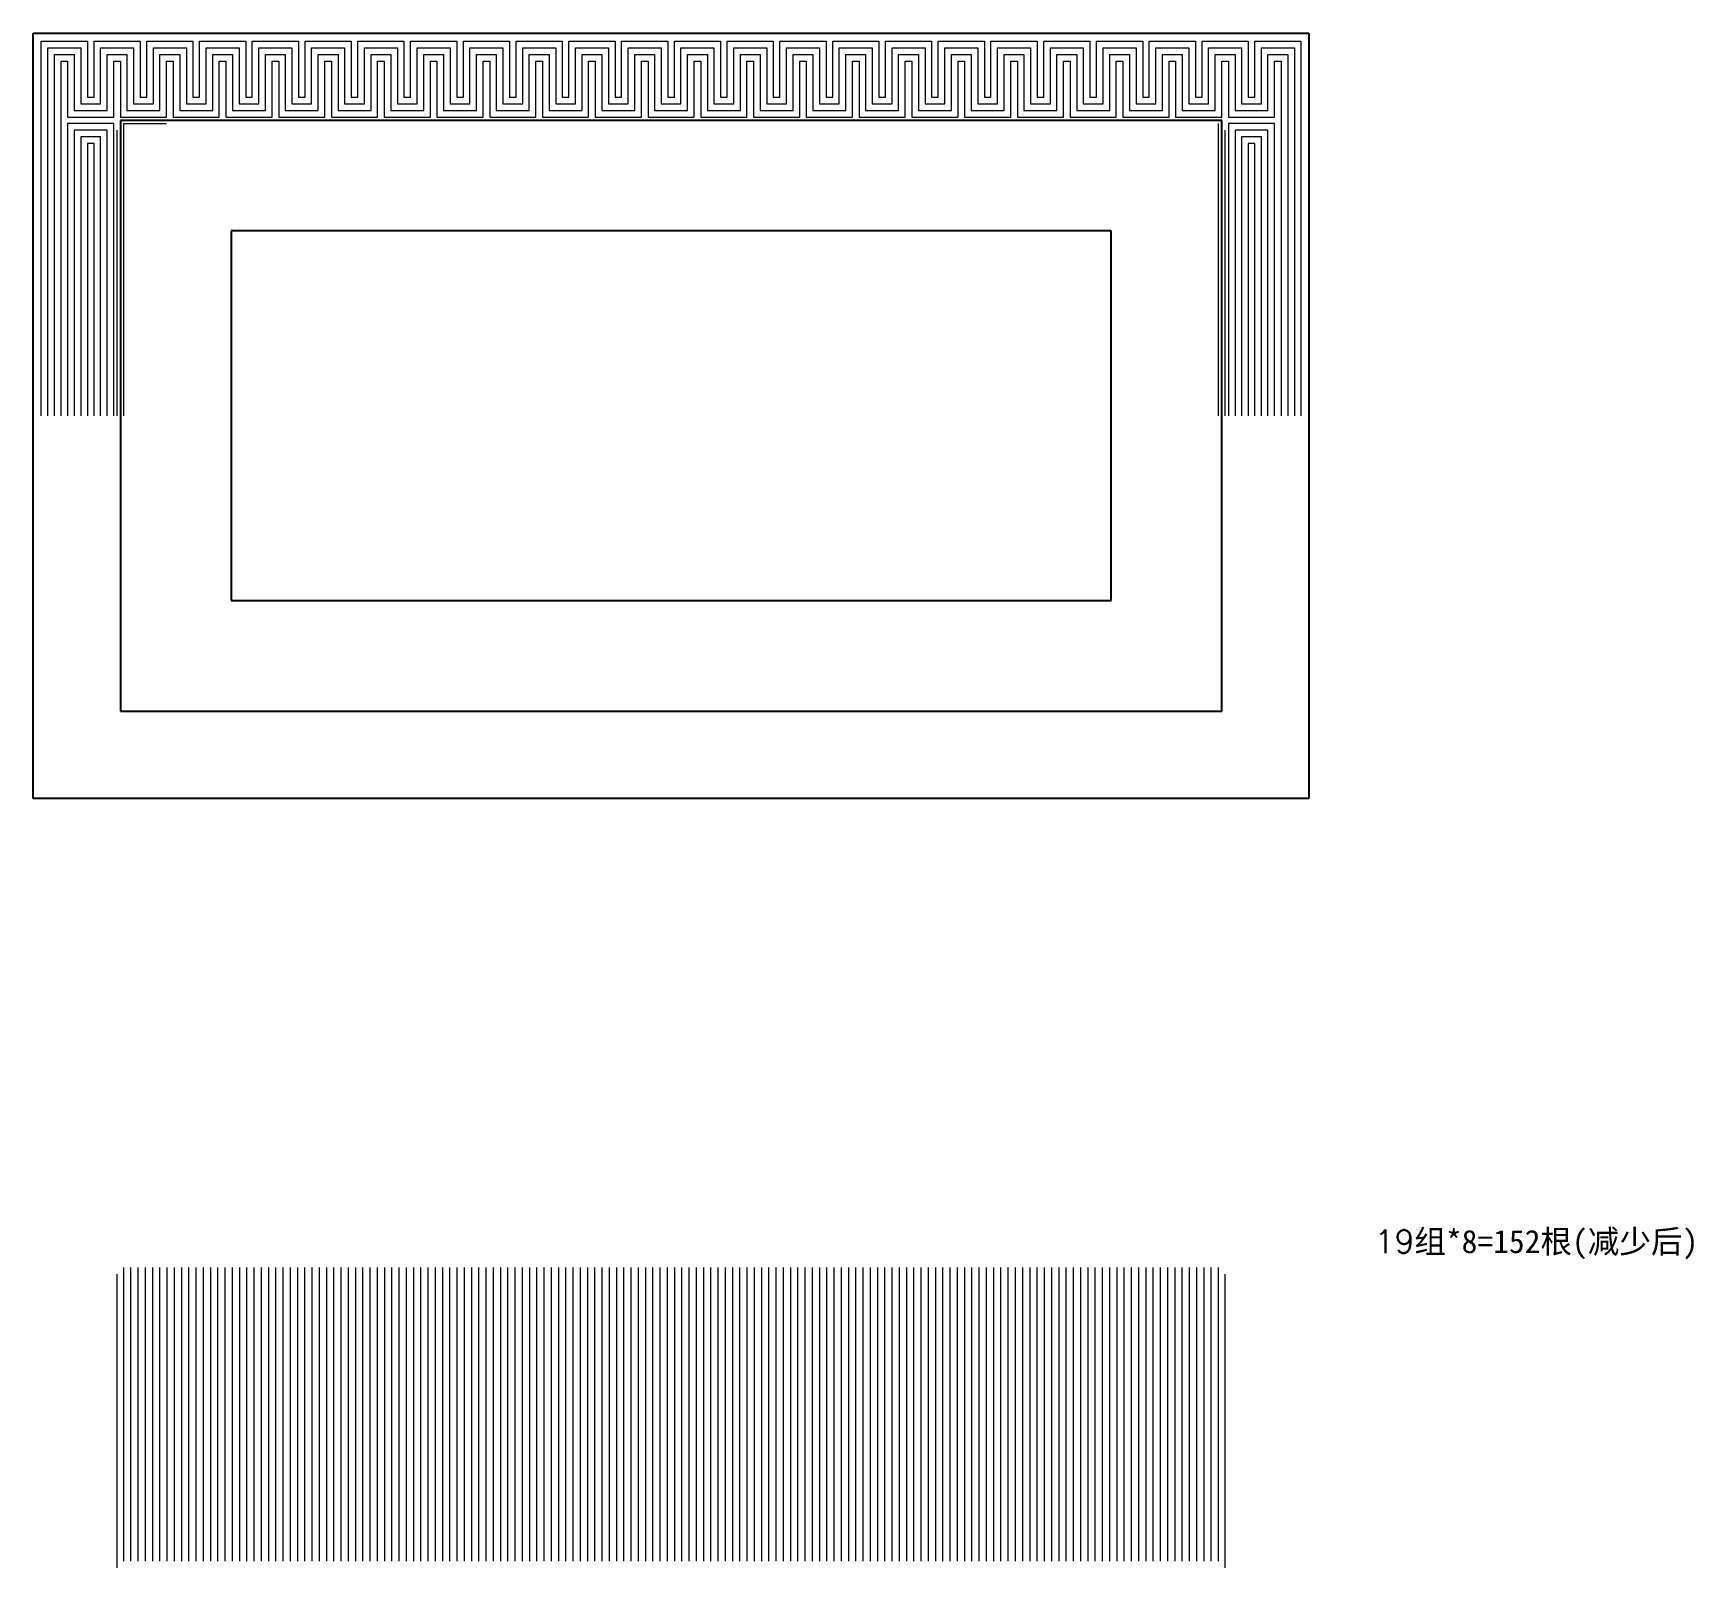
# Model space of a CAD drawing. Header units: millimetres. Extents: x -5937 to 68925, y -3068 to 5300.
# Drawn here: x 12250 to 14007, y -162 to 1462 of the extents above; entities that cross this region are included whole.
import ezdxf

# ---------------------------------------------------------------- set-up
doc = ezdxf.new("R2010")
doc.units = ezdxf.units.MM
doc.header["$LTSCALE"] = 7
doc.layers.add('参照', color=6, linetype='Continuous', lineweight=9)

msp = doc.modelspace()

# ---------------------------------------------------------------- linework, layer by layer
for p, q in [((12250.161, 1462.013), (13600.161, 1462.013)), ((12250.161, 652.013), (12250.161, 1462.013)), ((13600.161, 1462.013), (13600.161, 652.013)), ((13507.905, 1369.757), (12342.416, 1369.757)), ((12342.416, 1369.757), (12342.416, 744.268)), ((13507.905, 744.268), (13507.905, 1369.757)), ((13390.842, 1252.694), (12459.48, 1252.694)), ((12459.48, 1252.694), (12459.48, 861.332)), ((13390.842, 861.332), (13390.842, 1252.694)), ((12459.48, 861.332), (13390.842, 861.332)), ((12342.416, 744.268), (13507.905, 744.268)), ((13600.161, 652.013), (12250.161, 652.013))]:
    msp.add_line(p, q)
at = {"layer": '参照'}
for p, q in [((12258.661, 1057.013), (12258.661, 1453.513)), ((12258.661, 1453.513), (12307.514, 1453.513)), ((12265.64, 1057.013), (12265.64, 1446.534)), ((12265.64, 1446.534), (12300.535, 1446.534)), ((12300.535, 1446.534), (12300.535, 1387.205)), ((12307.514, 1453.513), (12307.514, 1394.184)), ((12314.493, 1394.184), (12314.493, 1453.513)), ((12314.493, 1453.513), (12363.347, 1453.513)), ((12321.472, 1387.205), (12321.472, 1446.534)), ((12321.472, 1446.534), (12356.367, 1446.534)), ((12356.367, 1446.534), (12356.367, 1387.205)), ((12363.347, 1453.513), (12363.347, 1394.184)), ((12370.326, 1394.184), (12370.326, 1453.513)), ((12370.326, 1453.513), (12419.179, 1453.513)), ((12377.305, 1387.205), (12377.305, 1446.534)), ((12377.305, 1446.534), (12412.2, 1446.534)), ((12412.2, 1446.534), (12412.2, 1387.205)), ((12419.179, 1453.513), (12419.179, 1394.184)), ((12426.158, 1394.184), (12426.158, 1453.513)), ((12426.158, 1453.513), (12475.011, 1453.513)), ((12433.137, 1387.205), (12433.137, 1446.534)), ((12433.137, 1446.534), (12468.032, 1446.534)), ((12468.032, 1446.534), (12468.032, 1387.205)), ((12475.011, 1453.513), (12475.011, 1394.184)), ((12481.991, 1394.184), (12481.991, 1453.513)), ((12481.991, 1453.513), (12530.844, 1453.513)), ((12488.97, 1387.205), (12488.97, 1446.534)), ((12488.97, 1446.534), (12523.865, 1446.534)), ((12523.865, 1446.534), (12523.865, 1387.205)), ((12530.844, 1453.513), (12530.844, 1394.184)), ((12537.823, 1394.184), (12537.823, 1453.513)), ((12537.823, 1453.513), (12586.676, 1453.513)), ((12544.802, 1387.205), (12544.802, 1446.534)), ((12544.802, 1446.534), (12579.697, 1446.534)), ((12579.697, 1446.534), (12579.697, 1387.205)), ((12586.676, 1453.513), (12586.676, 1394.184)), ((12593.655, 1394.184), (12593.655, 1453.513)), ((12593.655, 1453.513), (12642.509, 1453.513)), ((12600.635, 1387.205), (12600.635, 1446.534)), ((12600.635, 1446.534), (12635.53, 1446.534)), ((12635.53, 1446.534), (12635.53, 1387.205)), ((12642.509, 1453.513), (12642.509, 1394.184)), ((12649.488, 1394.184), (12649.488, 1453.513)), ((12649.488, 1453.513), (12698.341, 1453.513)), ((12656.467, 1387.205), (12656.467, 1446.534)), ((12656.467, 1446.534), (12691.362, 1446.534)), ((12691.362, 1446.534), (12691.362, 1387.205)), ((12698.341, 1453.513), (12698.341, 1394.184)), ((12705.32, 1394.184), (12705.32, 1453.513)), ((12705.32, 1453.513), (12754.174, 1453.513)), ((12712.299, 1387.205), (12712.299, 1446.534)), ((12712.299, 1446.534), (12747.195, 1446.534)), ((12747.195, 1446.534), (12747.195, 1387.205)), ((12754.174, 1453.513), (12754.174, 1394.184)), ((12761.153, 1394.184), (12761.153, 1453.513)), ((12761.153, 1453.513), (12810.006, 1453.513)), ((12768.132, 1387.205), (12768.132, 1446.534)), ((12768.132, 1446.534), (12803.027, 1446.534)), ((12803.027, 1446.534), (12803.027, 1387.205)), ((12810.006, 1453.513), (12810.006, 1394.184)), ((12816.985, 1394.184), (12816.985, 1453.513)), ((12816.985, 1453.513), (12865.839, 1453.513)), ((12823.964, 1387.205), (12823.964, 1446.534)), ((12823.964, 1446.534), (12858.86, 1446.534)), ((12858.86, 1446.534), (12858.86, 1387.205)), ((12865.839, 1453.513), (12865.839, 1394.184)), ((12872.818, 1394.184), (12872.818, 1453.513)), ((12872.818, 1453.513), (12921.671, 1453.513)), ((12879.797, 1387.205), (12879.797, 1446.534)), ((12879.797, 1446.534), (12914.692, 1446.534)), ((12914.692, 1446.534), (12914.692, 1387.205)), ((12921.671, 1453.513), (12921.671, 1394.184)), ((12928.65, 1394.184), (12928.65, 1453.513)), ((12928.65, 1453.513), (12977.504, 1453.513)), ((12935.629, 1387.205), (12935.629, 1446.534)), ((12935.629, 1446.534), (12970.525, 1446.534)), ((12970.525, 1446.534), (12970.525, 1387.205)), ((12977.504, 1453.513), (12977.504, 1394.184)), ((12984.483, 1394.184), (12984.483, 1453.513)), ((12984.483, 1453.513), (13033.336, 1453.513)), ((12991.462, 1387.205), (12991.462, 1446.534)), ((12991.462, 1446.534), (13026.357, 1446.534)), ((13026.357, 1446.534), (13026.357, 1387.205)), ((13033.336, 1453.513), (13033.336, 1394.184)), ((13040.315, 1394.184), (13040.315, 1453.513)), ((13040.315, 1453.513), (13089.169, 1453.513)), ((13047.294, 1387.205), (13047.294, 1446.534)), ((13047.294, 1446.534), (13082.189, 1446.534)), ((13082.189, 1446.534), (13082.189, 1387.205)), ((13089.169, 1453.513), (13089.169, 1394.184)), ((13096.148, 1394.184), (13096.148, 1453.513)), ((13096.148, 1453.513), (13145.001, 1453.513)), ((13103.127, 1387.205), (13103.127, 1446.534)), ((13103.127, 1446.534), (13138.022, 1446.534)), ((13138.022, 1446.534), (13138.022, 1387.205)), ((13145.001, 1453.513), (13145.001, 1394.184)), ((13151.98, 1394.184), (13151.98, 1453.513)), ((13151.98, 1453.513), (13200.833, 1453.513)), ((13158.959, 1387.205), (13158.959, 1446.534)), ((13158.959, 1446.534), (13193.854, 1446.534)), ((13193.854, 1446.534), (13193.854, 1387.205)), ((13200.833, 1453.513), (13200.833, 1394.184)), ((13207.813, 1394.184), (13207.813, 1453.513)), ((13207.813, 1453.513), (13256.666, 1453.513)), ((13214.792, 1387.205), (13214.792, 1446.534)), ((13214.792, 1446.534), (13249.687, 1446.534)), ((13249.687, 1446.534), (13249.687, 1387.205)), ((13256.666, 1453.513), (13256.666, 1394.184)), ((13263.645, 1394.184), (13263.645, 1453.513)), ((13263.645, 1453.513), (13312.498, 1453.513)), ((13270.624, 1387.205), (13270.624, 1446.534)), ((13270.624, 1446.534), (13305.519, 1446.534)), ((13305.519, 1446.534), (13305.519, 1387.205)), ((13312.498, 1453.513), (13312.498, 1394.184)), ((13319.477, 1394.184), (13319.477, 1453.513)), ((13319.477, 1453.513), (13368.331, 1453.513)), ((13326.457, 1387.205), (13326.457, 1446.534)), ((13326.457, 1446.534), (13361.352, 1446.534)), ((13361.352, 1446.534), (13361.352, 1387.205)), ((13368.331, 1453.513), (13368.331, 1394.184)), ((13375.31, 1394.184), (13375.31, 1453.513)), ((13375.31, 1453.513), (13424.163, 1453.513)), ((13382.289, 1387.205), (13382.289, 1446.534)), ((13382.289, 1446.534), (13417.184, 1446.534)), ((13417.184, 1446.534), (13417.184, 1387.205)), ((13424.163, 1453.513), (13424.163, 1394.184)), ((13431.142, 1394.184), (13431.142, 1453.513)), ((13431.142, 1453.513), (13479.996, 1453.513)), ((13438.121, 1387.205), (13438.121, 1446.534)), ((13438.121, 1446.534), (13473.017, 1446.534)), ((13473.017, 1446.534), (13473.017, 1387.205)), ((13479.996, 1453.513), (13479.996, 1394.184)), ((13486.975, 1394.184), (13486.975, 1453.513)), ((13486.975, 1453.513), (13535.828, 1453.513)), ((13493.954, 1387.205), (13493.954, 1446.534)), ((13493.954, 1446.534), (13528.849, 1446.534)), ((13528.849, 1446.534), (13528.849, 1387.205)), ((13535.828, 1453.513), (13535.828, 1394.184)), ((13542.807, 1394.184), (13542.807, 1453.513)), ((13542.807, 1453.513), (13591.661, 1453.513)), ((13549.786, 1387.205), (13549.786, 1446.534)), ((13549.786, 1446.534), (13584.682, 1446.534)), ((13584.682, 1446.534), (13584.682, 1057.013)), ((13591.661, 1453.513), (13591.661, 1057.013)), ((12272.619, 1057.013), (12272.619, 1439.555)), ((12272.619, 1439.555), (12293.556, 1439.555)), ((12279.598, 1057.013), (12279.598, 1432.576)), ((12279.598, 1432.576), (12286.577, 1432.576)), ((12286.577, 1432.576), (12286.577, 1373.247)), ((12293.556, 1439.555), (12293.556, 1380.226)), ((12328.451, 1380.226), (12328.451, 1439.555)), ((12328.451, 1439.555), (12349.388, 1439.555)), ((12335.43, 1373.247), (12335.43, 1432.576)), ((12335.43, 1432.576), (12342.409, 1432.576)), ((12342.409, 1432.576), (12342.409, 1373.247)), ((12349.388, 1439.555), (12349.388, 1380.226)), ((12384.284, 1380.226), (12384.284, 1439.555)), ((12384.284, 1439.555), (12405.221, 1439.555)), ((12391.263, 1373.247), (12391.263, 1432.576)), ((12391.263, 1432.576), (12398.242, 1432.576)), ((12398.242, 1432.576), (12398.242, 1373.247)), ((12405.221, 1439.555), (12405.221, 1380.226)), ((12440.116, 1380.226), (12440.116, 1439.555)), ((12440.116, 1439.555), (12461.053, 1439.555)), ((12447.095, 1373.247), (12447.095, 1432.576)), ((12447.095, 1432.576), (12454.074, 1432.576)), ((12454.074, 1432.576), (12454.074, 1373.247)), ((12461.053, 1439.555), (12461.053, 1380.226)), ((12495.949, 1380.226), (12495.949, 1439.555)), ((12495.949, 1439.555), (12516.886, 1439.555)), ((12502.928, 1373.247), (12502.928, 1432.576)), ((12502.928, 1432.576), (12509.907, 1432.576)), ((12509.907, 1432.576), (12509.907, 1373.247)), ((12516.886, 1439.555), (12516.886, 1380.226)), ((12551.781, 1380.226), (12551.781, 1439.555)), ((12551.781, 1439.555), (12572.718, 1439.555)), ((12558.76, 1373.247), (12558.76, 1432.576)), ((12558.76, 1432.576), (12565.739, 1432.576)), ((12565.739, 1432.576), (12565.739, 1373.247)), ((12572.718, 1439.555), (12572.718, 1380.226)), ((12607.614, 1380.226), (12607.614, 1439.555)), ((12607.614, 1439.555), (12628.551, 1439.555)), ((12614.593, 1373.247), (12614.593, 1432.576)), ((12614.593, 1432.576), (12621.572, 1432.576)), ((12621.572, 1432.576), (12621.572, 1373.247)), ((12628.551, 1439.555), (12628.551, 1380.226)), ((12663.446, 1380.226), (12663.446, 1439.555)), ((12663.446, 1439.555), (12684.383, 1439.555)), ((12670.425, 1373.247), (12670.425, 1432.576)), ((12670.425, 1432.576), (12677.404, 1432.576)), ((12677.404, 1432.576), (12677.404, 1373.247)), ((12684.383, 1439.555), (12684.383, 1380.226)), ((12719.278, 1380.226), (12719.278, 1439.555)), ((12719.278, 1439.555), (12740.216, 1439.555)), ((12726.258, 1373.247), (12726.258, 1432.576)), ((12726.258, 1432.576), (12733.237, 1432.576)), ((12733.237, 1432.576), (12733.237, 1373.247)), ((12740.216, 1439.555), (12740.216, 1380.226)), ((12775.111, 1380.226), (12775.111, 1439.555)), ((12775.111, 1439.555), (12796.048, 1439.555)), ((12782.09, 1373.247), (12782.09, 1432.576)), ((12782.09, 1432.576), (12789.069, 1432.576)), ((12789.069, 1432.576), (12789.069, 1373.247)), ((12796.048, 1439.555), (12796.048, 1380.226)), ((12830.943, 1380.226), (12830.943, 1439.555)), ((12830.943, 1439.555), (12851.881, 1439.555)), ((12837.922, 1373.247), (12837.922, 1432.576)), ((12837.922, 1432.576), (12844.902, 1432.576)), ((12844.902, 1432.576), (12844.902, 1373.247)), ((12851.881, 1439.555), (12851.881, 1380.226)), ((12886.776, 1380.226), (12886.776, 1439.555)), ((12886.776, 1439.555), (12907.713, 1439.555)), ((12893.755, 1373.247), (12893.755, 1432.576)), ((12893.755, 1432.576), (12900.734, 1432.576)), ((12900.734, 1432.576), (12900.734, 1373.247)), ((12907.713, 1439.555), (12907.713, 1380.226)), ((12942.608, 1380.226), (12942.608, 1439.555)), ((12942.608, 1439.555), (12963.546, 1439.555)), ((12949.587, 1373.247), (12949.587, 1432.576)), ((12949.587, 1432.576), (12956.566, 1432.576)), ((12956.566, 1432.576), (12956.566, 1373.247)), ((12963.546, 1439.555), (12963.546, 1380.226)), ((12998.441, 1380.226), (12998.441, 1439.555)), ((12998.441, 1439.555), (13019.378, 1439.555)), ((13005.42, 1373.247), (13005.42, 1432.576)), ((13005.42, 1432.576), (13012.399, 1432.576)), ((13012.399, 1432.576), (13012.399, 1373.247)), ((13019.378, 1439.555), (13019.378, 1380.226)), ((13054.273, 1380.226), (13054.273, 1439.555)), ((13054.273, 1439.555), (13075.21, 1439.555)), ((13061.252, 1373.247), (13061.252, 1432.576)), ((13061.252, 1432.576), (13068.231, 1432.576)), ((13068.231, 1432.576), (13068.231, 1373.247)), ((13075.21, 1439.555), (13075.21, 1380.226)), ((13110.106, 1380.226), (13110.106, 1439.555)), ((13110.106, 1439.555), (13131.043, 1439.555)), ((13117.085, 1373.247), (13117.085, 1432.576)), ((13117.085, 1432.576), (13124.064, 1432.576)), ((13124.064, 1432.576), (13124.064, 1373.247)), ((13131.043, 1439.555), (13131.043, 1380.226)), ((13165.938, 1380.226), (13165.938, 1439.555)), ((13165.938, 1439.555), (13186.875, 1439.555)), ((13172.917, 1373.247), (13172.917, 1432.576)), ((13172.917, 1432.576), (13179.896, 1432.576)), ((13179.896, 1432.576), (13179.896, 1373.247)), ((13186.875, 1439.555), (13186.875, 1380.226)), ((13221.771, 1380.226), (13221.771, 1439.555)), ((13221.771, 1439.555), (13242.708, 1439.555)), ((13228.75, 1373.247), (13228.75, 1432.576)), ((13228.75, 1432.576), (13235.729, 1432.576)), ((13235.729, 1432.576), (13235.729, 1373.247)), ((13242.708, 1439.555), (13242.708, 1380.226)), ((13277.603, 1380.226), (13277.603, 1439.555)), ((13277.603, 1439.555), (13298.54, 1439.555)), ((13284.582, 1373.247), (13284.582, 1432.576)), ((13284.582, 1432.576), (13291.561, 1432.576)), ((13291.561, 1432.576), (13291.561, 1373.247)), ((13298.54, 1439.555), (13298.54, 1380.226)), ((13333.436, 1380.226), (13333.436, 1439.555)), ((13333.436, 1439.555), (13354.373, 1439.555)), ((13340.415, 1373.247), (13340.415, 1432.576)), ((13340.415, 1432.576), (13347.394, 1432.576)), ((13347.394, 1432.576), (13347.394, 1373.247)), ((13354.373, 1439.555), (13354.373, 1380.226)), ((13389.268, 1380.226), (13389.268, 1439.555)), ((13389.268, 1439.555), (13410.205, 1439.555)), ((13396.247, 1373.247), (13396.247, 1432.576)), ((13396.247, 1432.576), (13403.226, 1432.576)), ((13403.226, 1432.576), (13403.226, 1373.247)), ((13410.205, 1439.555), (13410.205, 1380.226)), ((13445.1, 1380.226), (13445.1, 1439.555)), ((13445.1, 1439.555), (13466.038, 1439.555)), ((13452.08, 1373.247), (13452.08, 1432.576)), ((13452.08, 1432.576), (13459.059, 1432.576)), ((13459.059, 1432.576), (13459.059, 1373.247)), ((13466.038, 1439.555), (13466.038, 1380.226)), ((13500.933, 1380.226), (13500.933, 1439.555)), ((13500.933, 1439.555), (13521.87, 1439.555)), ((13507.912, 1373.247), (13507.912, 1432.576)), ((13507.912, 1432.576), (13514.891, 1432.576)), ((13514.891, 1432.576), (13514.891, 1373.247)), ((13521.87, 1439.555), (13521.87, 1380.226)), ((13556.765, 1380.226), (13556.765, 1439.555)), ((13556.765, 1439.555), (13577.703, 1439.555)), ((13563.744, 1373.247), (13563.744, 1432.576)), ((13563.744, 1432.576), (13570.724, 1432.576)), ((13570.724, 1432.576), (13570.724, 1057.013)), ((13577.703, 1439.555), (13577.703, 1057.013)), ((12307.514, 1394.184), (12314.493, 1394.184)), ((12363.347, 1394.184), (12370.326, 1394.184)), ((12419.179, 1394.184), (12426.158, 1394.184)), ((12475.011, 1394.184), (12481.991, 1394.184)), ((12530.844, 1394.184), (12537.823, 1394.184)), ((12586.676, 1394.184), (12593.655, 1394.184)), ((12642.509, 1394.184), (12649.488, 1394.184)), ((12698.341, 1394.184), (12705.32, 1394.184)), ((12754.174, 1394.184), (12761.153, 1394.184)), ((12810.006, 1394.184), (12816.985, 1394.184)), ((12865.839, 1394.184), (12872.818, 1394.184)), ((12921.671, 1394.184), (12928.65, 1394.184)), ((12977.504, 1394.184), (12984.483, 1394.184)), ((13033.336, 1394.184), (13040.315, 1394.184)), ((13089.169, 1394.184), (13096.148, 1394.184)), ((13145.001, 1394.184), (13151.98, 1394.184)), ((13200.833, 1394.184), (13207.813, 1394.184)), ((13256.666, 1394.184), (13263.645, 1394.184)), ((13312.498, 1394.184), (13319.477, 1394.184)), ((13368.331, 1394.184), (13375.31, 1394.184)), ((13424.163, 1394.184), (13431.142, 1394.184)), ((13479.996, 1394.184), (13486.975, 1394.184)), ((13535.828, 1394.184), (13542.807, 1394.184)), ((12286.577, 1373.247), (12335.43, 1373.247)), ((12293.556, 1380.226), (12328.451, 1380.226)), ((12300.535, 1387.205), (12321.472, 1387.205)), ((12342.409, 1373.247), (12391.263, 1373.247)), ((12349.388, 1380.226), (12384.284, 1380.226)), ((12356.367, 1387.205), (12377.305, 1387.205)), ((12398.242, 1373.247), (12447.095, 1373.247)), ((12405.221, 1380.226), (12440.116, 1380.226)), ((12412.2, 1387.205), (12433.137, 1387.205)), ((12454.074, 1373.247), (12502.928, 1373.247)), ((12461.053, 1380.226), (12495.949, 1380.226)), ((12468.032, 1387.205), (12488.97, 1387.205)), ((12509.907, 1373.247), (12558.76, 1373.247)), ((12516.886, 1380.226), (12551.781, 1380.226)), ((12523.865, 1387.205), (12544.802, 1387.205)), ((12565.739, 1373.247), (12614.593, 1373.247)), ((12572.718, 1380.226), (12607.614, 1380.226)), ((12579.697, 1387.205), (12600.635, 1387.205)), ((12621.572, 1373.247), (12670.425, 1373.247)), ((12628.551, 1380.226), (12663.446, 1380.226)), ((12635.53, 1387.205), (12656.467, 1387.205)), ((12677.404, 1373.247), (12726.258, 1373.247)), ((12684.383, 1380.226), (12719.278, 1380.226)), ((12691.362, 1387.205), (12712.299, 1387.205)), ((12733.237, 1373.247), (12782.09, 1373.247)), ((12740.216, 1380.226), (12775.111, 1380.226)), ((12747.195, 1387.205), (12768.132, 1387.205)), ((12789.069, 1373.247), (12837.922, 1373.247)), ((12796.048, 1380.226), (12830.943, 1380.226)), ((12803.027, 1387.205), (12823.964, 1387.205)), ((12844.902, 1373.247), (12893.755, 1373.247)), ((12851.881, 1380.226), (12886.776, 1380.226)), ((12858.86, 1387.205), (12879.797, 1387.205)), ((12900.734, 1373.247), (12949.587, 1373.247)), ((12907.713, 1380.226), (12942.608, 1380.226)), ((12914.692, 1387.205), (12935.629, 1387.205)), ((12956.566, 1373.247), (13005.42, 1373.247)), ((12963.546, 1380.226), (12998.441, 1380.226)), ((12970.525, 1387.205), (12991.462, 1387.205)), ((13012.399, 1373.247), (13061.252, 1373.247)), ((13019.378, 1380.226), (13054.273, 1380.226)), ((13026.357, 1387.205), (13047.294, 1387.205)), ((13068.231, 1373.247), (13117.085, 1373.247)), ((13075.21, 1380.226), (13110.106, 1380.226)), ((13082.189, 1387.205), (13103.127, 1387.205)), ((13124.064, 1373.247), (13172.917, 1373.247)), ((13131.043, 1380.226), (13165.938, 1380.226)), ((13138.022, 1387.205), (13158.959, 1387.205)), ((13179.896, 1373.247), (13228.75, 1373.247)), ((13186.875, 1380.226), (13221.771, 1380.226)), ((13193.854, 1387.205), (13214.792, 1387.205)), ((13235.729, 1373.247), (13284.582, 1373.247)), ((13242.708, 1380.226), (13277.603, 1380.226)), ((13249.687, 1387.205), (13270.624, 1387.205)), ((13291.561, 1373.247), (13340.415, 1373.247)), ((13298.54, 1380.226), (13333.436, 1380.226)), ((13305.519, 1387.205), (13326.457, 1387.205)), ((13347.394, 1373.247), (13396.247, 1373.247)), ((13354.373, 1380.226), (13389.268, 1380.226)), ((13361.352, 1387.205), (13382.289, 1387.205)), ((13403.226, 1373.247), (13452.08, 1373.247)), ((13410.205, 1380.226), (13445.1, 1380.226)), ((13417.184, 1387.205), (13438.121, 1387.205)), ((13459.059, 1373.247), (13507.912, 1373.247)), ((13466.038, 1380.226), (13500.933, 1380.226)), ((13473.017, 1387.205), (13493.954, 1387.205)), ((13514.891, 1373.247), (13563.744, 1373.247)), ((13521.87, 1380.226), (13556.765, 1380.226)), ((13528.849, 1387.205), (13549.786, 1387.205)), ((12335.43, 1366.268), (12286.577, 1366.268)), ((12286.577, 1366.268), (12286.577, 1057.013)), ((12328.451, 1359.289), (12293.556, 1359.289)), ((12293.556, 1359.289), (12293.556, 1057.013)), ((12328.451, 1057.013), (12328.451, 1359.289)), ((12335.43, 1057.013), (12335.43, 1366.268)), ((12345.906, 1057.013), (12345.906, 1366.268)), ((12345.906, 1366.268), (12391.263, 1366.268)), ((13504.416, 1057.013), (13504.416, 1366.268)), ((13563.744, 1366.268), (13514.891, 1366.268)), ((13514.891, 1366.268), (13514.891, 1057.013)), ((13556.765, 1359.289), (13521.87, 1359.289)), ((13521.87, 1359.289), (13521.87, 1057.013)), ((13556.765, 1057.013), (13556.765, 1359.289)), ((13563.744, 1057.013), (13563.744, 1366.268)), ((12321.472, 1352.31), (12300.535, 1352.31)), ((12300.535, 1352.31), (12300.535, 1057.013)), ((12314.493, 1345.33), (12307.514, 1345.33)), ((12307.514, 1345.33), (12307.514, 1057.013)), ((12314.493, 1057.013), (12314.493, 1345.33)), ((12321.472, 1057.013), (12321.472, 1352.31)), ((13549.786, 1352.31), (13528.849, 1352.31)), ((13528.849, 1352.31), (13528.849, 1057.013)), ((13542.807, 1345.33), (13535.828, 1345.33)), ((13535.828, 1345.33), (13535.828, 1057.013)), ((13542.807, 1057.013), (13542.807, 1345.33)), ((13549.786, 1057.013), (13549.786, 1352.31)), ((12345.906, -155.475), (12345.906, 155.479)), ((12353.578, -155.475), (12353.578, 155.479)), ((12361.25, -155.475), (12361.25, 155.479)), ((12368.923, -155.475), (12368.923, 155.479)), ((12376.595, -155.475), (12376.595, 155.479)), ((12384.267, -155.475), (12384.267, 155.479)), ((12391.939, -155.475), (12391.939, 155.479)), ((12399.612, -155.475), (12399.612, 155.479)), ((12407.284, -155.475), (12407.284, 155.479)), ((12414.956, -155.475), (12414.956, 155.479)), ((12422.628, -155.475), (12422.628, 155.479)), ((12430.301, -155.475), (12430.301, 155.479)), ((12437.973, -155.475), (12437.973, 155.479)), ((12445.645, -155.475), (12445.645, 155.479)), ((12453.317, -155.475), (12453.317, 155.479)), ((12460.99, -155.475), (12460.99, 155.479)), ((12468.662, -155.475), (12468.662, 155.479)), ((12476.334, -155.475), (12476.334, 155.479)), ((12484.006, -155.475), (12484.006, 155.479)), ((12491.679, -155.475), (12491.679, 155.479)), ((12499.351, -155.475), (12499.351, 155.479)), ((12507.023, -155.475), (12507.023, 155.479)), ((12514.695, -155.475), (12514.695, 155.479)), ((12522.368, -155.475), (12522.368, 155.479)), ((12530.04, -155.475), (12530.04, 155.479)), ((12537.712, -155.475), (12537.712, 155.479)), ((12545.384, -155.475), (12545.384, 155.479)), ((12553.057, -155.475), (12553.057, 155.479)), ((12560.729, -155.475), (12560.729, 155.479)), ((12568.401, -155.475), (12568.401, 155.479)), ((12576.073, -155.475), (12576.073, 155.479)), ((12583.746, -155.475), (12583.746, 155.479)), ((12591.418, -155.475), (12591.418, 155.479)), ((12599.09, -155.475), (12599.09, 155.479)), ((12606.762, -155.475), (12606.762, 155.479)), ((12614.435, -155.475), (12614.435, 155.479)), ((12622.107, -155.475), (12622.107, 155.479)), ((12629.779, -155.475), (12629.779, 155.479)), ((12637.451, -155.475), (12637.451, 155.479)), ((12645.124, -155.475), (12645.124, 155.479)), ((12652.796, -155.475), (12652.796, 155.479)), ((12660.468, -155.475), (12660.468, 155.479)), ((12668.14, -155.475), (12668.14, 155.479)), ((12675.813, -155.475), (12675.813, 155.479)), ((12683.485, -155.475), (12683.485, 155.479)), ((12691.157, -155.475), (12691.157, 155.479)), ((12698.829, -155.475), (12698.829, 155.479)), ((12706.502, -155.475), (12706.502, 155.479)), ((12714.174, -155.475), (12714.174, 155.479)), ((12721.846, -155.475), (12721.846, 155.479)), ((12729.518, -155.475), (12729.518, 155.479)), ((12737.191, -155.475), (12737.191, 155.479)), ((12744.863, -155.475), (12744.863, 155.479)), ((12752.535, -155.475), (12752.535, 155.479)), ((12760.207, -155.475), (12760.207, 155.479)), ((12767.88, -155.475), (12767.88, 155.479)), ((12775.552, -155.475), (12775.552, 155.479)), ((12783.224, -155.475), (12783.224, 155.479)), ((12790.896, -155.475), (12790.896, 155.479)), ((12798.569, -155.475), (12798.569, 155.479)), ((12806.241, -155.475), (12806.241, 155.479)), ((12813.913, -155.475), (12813.913, 155.479)), ((12821.585, -155.475), (12821.585, 155.479)), ((12829.258, -155.475), (12829.258, 155.479)), ((12836.93, -155.475), (12836.93, 155.479)), ((12844.602, -155.475), (12844.602, 155.479)), ((12852.274, -155.475), (12852.274, 155.479)), ((12859.947, -155.475), (12859.947, 155.479)), ((12867.619, -155.475), (12867.619, 155.479)), ((12875.291, -155.475), (12875.291, 155.479)), ((12882.963, -155.475), (12882.963, 155.479)), ((12890.636, -155.475), (12890.636, 155.479)), ((12898.308, -155.475), (12898.308, 155.479)), ((12905.98, -155.475), (12905.98, 155.479)), ((12913.652, -155.475), (12913.652, 155.479)), ((12921.325, -155.475), (12921.325, 155.479)), ((12928.997, -155.475), (12928.997, 155.479)), ((12936.669, -155.475), (12936.669, 155.479)), ((12944.341, -155.475), (12944.341, 155.479)), ((12952.014, -155.475), (12952.014, 155.479)), ((12959.686, -155.475), (12959.686, 155.479)), ((12967.358, -155.475), (12967.358, 155.479)), ((12975.03, -155.475), (12975.03, 155.479)), ((12982.703, -155.475), (12982.703, 155.479)), ((12990.375, -155.475), (12990.375, 155.479)), ((12998.047, -155.475), (12998.047, 155.479)), ((13005.719, -155.475), (13005.719, 155.479)), ((13013.392, -155.475), (13013.392, 155.479)), ((13021.064, -155.475), (13021.064, 155.479)), ((13028.736, -155.475), (13028.736, 155.479)), ((13036.408, -155.475), (13036.408, 155.479)), ((13044.081, -155.475), (13044.081, 155.479)), ((13051.753, -155.475), (13051.753, 155.479)), ((13059.425, -155.475), (13059.425, 155.479)), ((13067.097, -155.475), (13067.097, 155.479)), ((13074.77, -155.475), (13074.77, 155.479)), ((13082.442, -155.475), (13082.442, 155.479)), ((13090.114, -155.475), (13090.114, 155.479)), ((13097.786, -155.475), (13097.786, 155.479)), ((13105.459, -155.475), (13105.459, 155.479)), ((13113.131, -155.475), (13113.131, 155.479)), ((13120.803, -155.475), (13120.803, 155.479)), ((13128.475, -155.475), (13128.475, 155.479)), ((13136.148, -155.475), (13136.148, 155.479)), ((13143.82, -155.475), (13143.82, 155.479)), ((13151.492, -155.475), (13151.492, 155.479)), ((13159.164, -155.475), (13159.164, 155.479)), ((13166.837, -155.475), (13166.837, 155.479)), ((13174.509, -155.475), (13174.509, 155.479)), ((13182.181, -155.475), (13182.181, 155.479)), ((13189.853, -155.475), (13189.853, 155.479)), ((13197.526, -155.475), (13197.526, 155.479)), ((13205.198, -155.475), (13205.198, 155.479)), ((13212.87, -155.475), (13212.87, 155.479)), ((13220.542, -155.475), (13220.542, 155.479)), ((13228.215, -155.475), (13228.215, 155.479)), ((13235.887, -155.475), (13235.887, 155.479)), ((13243.559, -155.475), (13243.559, 155.479)), ((13251.231, -155.475), (13251.231, 155.479)), ((13258.904, -155.475), (13258.904, 155.479)), ((13266.576, -155.475), (13266.576, 155.479)), ((13274.248, -155.475), (13274.248, 155.479)), ((13281.92, -155.475), (13281.92, 155.479)), ((13289.593, -155.475), (13289.593, 155.479)), ((13297.265, -155.475), (13297.265, 155.479)), ((13304.937, -155.475), (13304.937, 155.479)), ((13312.609, -155.475), (13312.609, 155.479)), ((13320.282, -155.475), (13320.282, 155.479)), ((13327.954, -155.475), (13327.954, 155.479)), ((13335.626, -155.475), (13335.626, 155.479)), ((13343.298, -155.475), (13343.298, 155.479)), ((13350.971, -155.475), (13350.971, 155.479)), ((13358.643, -155.475), (13358.643, 155.479)), ((13366.315, -155.475), (13366.315, 155.479)), ((13373.987, -155.475), (13373.987, 155.479)), ((13381.66, -155.475), (13381.66, 155.479)), ((13389.332, -155.475), (13389.332, 155.479)), ((13397.004, -155.475), (13397.004, 155.479)), ((13404.676, -155.475), (13404.676, 155.479)), ((13412.349, -155.475), (13412.349, 155.479)), ((13420.021, -155.475), (13420.021, 155.479)), ((13427.693, -155.475), (13427.693, 155.479)), ((13435.365, -155.475), (13435.365, 155.479)), ((13443.038, -155.475), (13443.038, 155.479)), ((13450.71, -155.475), (13450.71, 155.479)), ((13458.382, -155.475), (13458.382, 155.479)), ((13466.054, -155.475), (13466.054, 155.479)), ((13473.727, -155.475), (13473.727, 155.479)), ((13481.399, -155.475), (13481.399, 155.479)), ((13489.071, -155.475), (13489.071, 155.479)), ((13496.743, -155.475), (13496.743, 155.479)), ((13504.416, -155.475), (13504.416, 155.479))]:
    msp.add_line(p, q, dxfattribs=at)
at = {"layer": '参照', "color": 5}
for p, q in [((12338.927, 1057.013), (12338.927, 1359.289)), ((13511.395, 1057.013), (13511.395, 1359.289)), ((12338.927, -162.454), (12338.927, 148.5)), ((13511.395, -162.454), (13511.395, 148.5))]:
    msp.add_line(p, q, dxfattribs=at)

# ---------------------------------------------------------------- texts
at = {"lineweight": 0, "insert": (13669.617, 195.198), "char_height": 24.5, "attachment_point": 1}
msp.add_mtext('{\\Ftxt.shx|c0;19\\f宋体|b0|i0|c134|p2;组\\f宋体|b0|i0|c0|p2;*8=152\\f宋体|b0|i0|c134|p2;根\\f宋体|b0|i0|c0|p2;(减少后\\f宋体|b0|i0|c134|p2;)}', dxfattribs=at)

doc.saveas('drawing.dxf')
